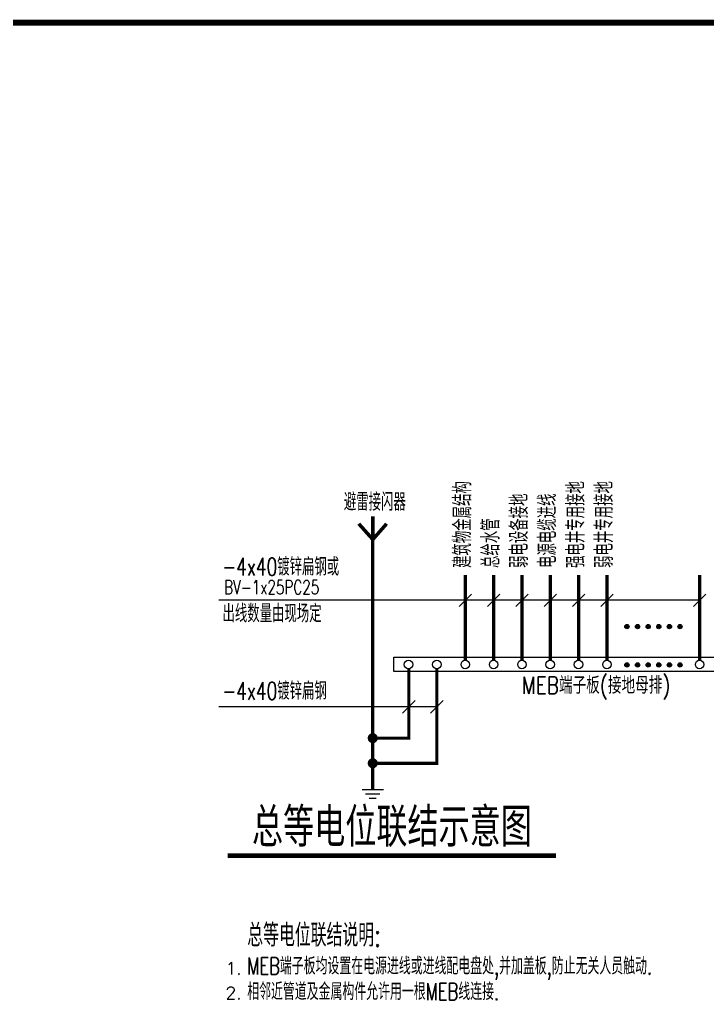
# Model space of a CAD drawing. Extents: x 1060579 to 1383165, y 581819 to 1037910.
# Drawn here: x 1325259 to 1343688, y 621172 to 647499 of the extents above; entities that cross this region are included whole.
import ezdxf

# ---------------------------------------------------------------- set-up
doc = ezdxf.new("R2010")
doc.units = 0
doc.header["$LTSCALE"] = 1000
doc.header["$MEASUREMENT"] = 0
doc.linetypes.add('DASHDOT', pattern=[25.4, 12.7, -6.35, 0, -6.35])
doc.layers.add('PUB_TITLE', color=4, linetype='Continuous')
doc.layers.add('数字', color=3, linetype='Continuous')
for name, color, linetype, lineweight in [('中文', 7, 'Continuous', 13), ('照明平面设备层', 11, 'Continuous', 20), ('照明线路', 1, 'Continuous', 50)]:
    doc.layers.add(name, color=color, linetype=linetype, lineweight=lineweight)
doc.styles.add('ACC', font='txt.shx', dxfattribs={"width": 0.9, "bigfont": 'hztxt.shx'})
doc.styles.add('HZTXT', font='txt', dxfattribs={"width": 0.7, "height": 300, "bigfont": 'HZTXT'})
doc.styles.add('ROMANC', font='romanc', dxfattribs={"width": 0.8})

msp = doc.modelspace()

# ---------------------------------------------------------------- hatches: boundary and pattern name
at = {"layer": '中文', "linetype": 'ByBlock'}
for points in [[(1341590, 631240, 1), (1341476, 631240, 1)], [(1341874, 631240, 1), (1341760, 631240, 1)], [(1342159, 631240, 1), (1342045, 631240, 1)], [(1342444, 631240, 1), (1342330, 631240, 1)], [(1342728, 631240, 1), (1342614, 631240, 1)], [(1343013, 631240, 1), (1342899, 631240, 1)], [(1341590, 630213, 1), (1341476, 630213, 1)], [(1341874, 630213, 1), (1341760, 630213, 1)], [(1342159, 630213, 1), (1342045, 630213, 1)], [(1342444, 630213, 1), (1342330, 630213, 1)], [(1342728, 630213, 1), (1342614, 630213, 1)], [(1343013, 630213, 1), (1342899, 630213, 1)]]:
    msp.add_hatch(color=256, dxfattribs=at).paths.add_polyline_path(points)
h = msp.add_hatch(color=256, dxfattribs=at)
edge = h.paths.add_edge_path()
edge.add_ellipse((1334721, 628250), major_axis=(-10, 136), ratio=1, start_angle=0, end_angle=360)
h = msp.add_hatch(color=256, dxfattribs=at)
edge = h.paths.add_edge_path()
edge.add_ellipse((1334721, 627578), major_axis=(-10, 136), ratio=1, start_angle=0, end_angle=360)

# ---------------------------------------------------------------- linework, layer by layer
at = {"layer": 'PUB_TITLE', "const_width": 160}
msp.add_lwpolyline([(1240105, 583419), (1353385, 583419), (1353385, 647419), (1240105, 647419)], close=True, dxfattribs=at)
at = {"layer": '中文', "linetype": 'ByBlock'}
for p, q in [((1337371, 632112), (1337035, 631776)), ((1338130, 632112), (1337795, 631776)), ((1338889, 632112), (1338554, 631776)), ((1339648, 632112), (1339313, 631776)), ((1340407, 632112), (1340072, 631776)), ((1341166, 632112), (1340831, 631776)), ((1343650, 632112), (1343314, 631776)), ((1335855, 629257), (1335520, 628921)), ((1336608, 629257), (1336272, 628921))]:
    msp.add_line(p, q, dxfattribs=at)
at = {"layer": '中文', "ltscale": 1200}
for p, q in [((1343482, 631944), (1330594, 631944)), ((1336440, 629089), (1330594, 629089))]:
    msp.add_line(p, q, dxfattribs=at)
at = {"layer": '中文', "linetype": 'ByBlock'}
msp.add_lwpolyline([(1335287, 630416), (1343952, 630416), (1343952, 630036), (1335287, 630036)], close=True, dxfattribs=at)
at = {"layer": '中文', "const_width": 127}
msp.add_lwpolyline([(1330830, 625104), (1339632, 625104)], dxfattribs=at)
at = {"layer": '中文', "linetype": 'ByBlock'}
for centre, radius in [((1341533, 631240), 56.9), ((1341817, 631240), 56.9), ((1342102, 631240), 56.9), ((1342387, 631240), 56.9), ((1342671, 631240), 56.9), ((1342956, 631240), 56.9), ((1335681, 630223), 114), ((1336440, 630223), 114), ((1337201, 630223), 114), ((1337960, 630223), 114), ((1338719, 630223), 114), ((1339478, 630223), 114), ((1340237, 630223), 114), ((1340997, 630223), 114), ((1341533, 630213), 56.9), ((1341817, 630213), 56.9), ((1342102, 630213), 56.9), ((1342387, 630213), 56.9), ((1342671, 630213), 56.9), ((1342956, 630213), 56.9), ((1343480, 630223), 114)]:
    msp.add_circle(centre, radius, dxfattribs=at)
at = {"layer": '照明平面设备层', "ltscale": 1200}
for p, q in [((1334436, 626878), (1335006, 626878)), ((1334531, 626756), (1334911, 626756)), ((1334626, 626639), (1334816, 626639))]:
    msp.add_line(p, q, dxfattribs=at)
at = {"layer": '照明线路', "ltscale": 1.2}
for q in [(1334350, 633996), (1334721, 634185), (1335092, 633996)]:
    msp.add_line((1334721, 633576), q, dxfattribs=at)
at = {"layer": '照明线路', "ltscale": 1.2, "const_width": 85.4}
for points in [[(1334721, 626878), (1334721, 633576)], [(1337203, 630337), (1337203, 632623)], [(1337962, 630337), (1337962, 632623)], [(1338721, 630337), (1338721, 632623)], [(1339480, 630337), (1339480, 632623)], [(1340240, 630337), (1340240, 632623)], [(1340999, 630337), (1340999, 632623)], [(1343482, 630337), (1343482, 632623)], [(1335688, 630109), (1335688, 628250), (1334721, 628250)], [(1336440, 630109), (1336440, 627578), (1334721, 627578)]]:
    msp.add_lwpolyline(points, dxfattribs=at)

# ---------------------------------------------------------------- texts
at = {"layer": '中文', "linetype": 'ByBlock', "style": 'ACC', "width": 0.7}
for s, p in [('建筑物金属结构', (1337362, 632810)), ('强电井专用接地', (1340398, 632810)), ('弱电井专用接地', (1341157, 632810)), ('弱电设备接地', (1338880, 632810)), ('电源电缆进线', (1339639, 632810)), ('总给水管', (1338121, 632810))]:
    msp.add_text(s, height=474.4, rotation=90, dxfattribs=at).set_placement(p)
at = {"layer": '中文', "linetype": 'ByBlock'}
for s, height, style, width, p in [('避雷接闪器', 474.4, 'ACC', 0.7, (1333947, 634342)), ('-4x40镀锌扁钢或', 474.4, 'ACC', 0.7, (1330695, 632606)), ('出线数量由现场定', 474.4, 'ACC', 0.7, (1330695, 631352)), ('-4x40镀锌扁钢', 474.4, 'ACC', 0.7, (1330695, 629279)), ('MEB端子板(接地母排)', 455.44, 'HZTXT', 0.8, (1338713, 629439)), ('总等电位联结说明:', 607.3, 'ACC', 0.7, (1331358, 622667)), ('MEB端子板均设置在电源进线或进线配电盘处,并加盖板,防止无关人员触动.', 455.44, 'ACC', 0.7, (1331358, 621918)), ('相邻近管道及金属构件允许用一根MEB线连接.', 455.44, 'ACC', 0.7, (1331358, 621234))]:
    msp.add_text(s, height=height, dxfattribs=dict(at, style=style, width=width)).set_placement(p)
at = {"layer": '中文', "style": 'ACC', "width": 0.8}
msp.add_text('总等电位联结示意图', height=1041.9, dxfattribs=at).set_placement((1331485, 625342))
at = {"layer": '中文', "linetype": 'DASHDOT', "ltscale": 0.01, "style": 'ROMANC'}
for s, p in [('1.', (1330776, 621914)), ('2.', (1330776, 621255))]:
    msp.add_text(s, height=334, dxfattribs=at).set_placement(p)
at = {"layer": '数字', "ltscale": 0.1, "style": 'ACC', "width": 0.7}
msp.add_text('BV-1x25PC25', height=379.54, dxfattribs=at).set_placement((1330738, 632106))

doc.saveas('drawing.dxf')
